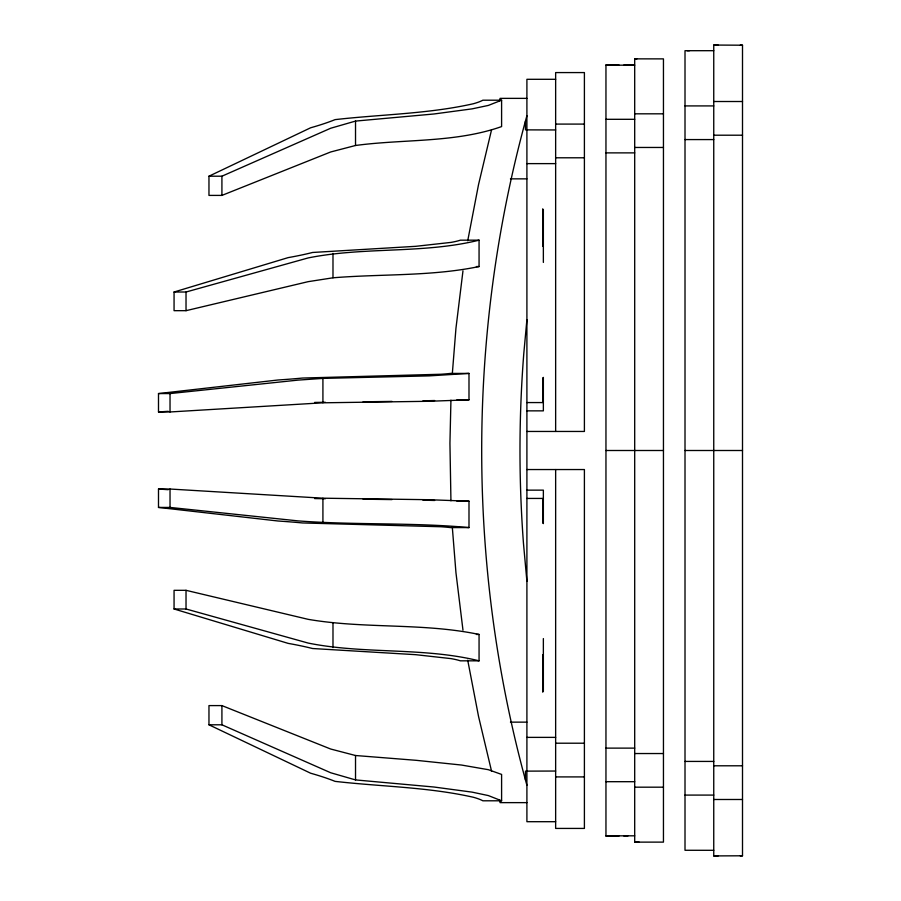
<?xml version="1.0" encoding="UTF-8"?>
<svg xmlns="http://www.w3.org/2000/svg" width="901" height="901" viewBox="0 0 901 901"><rect width="100%" height="100%" fill="white"/><g stroke="black" fill="none" stroke-linecap="round" stroke-linejoin="round"><path stroke-width="1.35" d="M450.939 400.19L449.937 443.315L450.939 500.81M452.291 374.061L455.951 328.336L462.979 270.841M526.905 319.697L523.808 353.327A1238.042 1238.042 0 0 0 523.458 543.224L526.905 581.303M467.72 240.792L478.532 184.604L491.574 129.721M526.905 115.722C466.628 333.584 466.628 567.416 526.905 785.278M499.368 100.98L500.1 98.367L526.905 98.367M501.598 100.202L488.331 105.428L472.113 108.863L433.91 113.988L355.523 121.083L330.678 128.246L221.916 176.202L208.964 176.202L208.964 195.404L221.916 195.404L330.678 151.976L355.523 145.489C403.817 138.957 455.118 142.989 501.598 126.579L501.598 100.202L482.868 100.202A101.126 16.398 0 0 1 473.419 103.728C428.054 113.977 381.157 114.359 335.093 119.63A404.481 65.593 0 0 1 310.654 127.773L208.964 176.202M479.062 240.173C423.233 254.003 364.353 246.581 308.153 257.934L186.023 292.014L174.062 292.014L174.062 310.676L186.023 310.676L308.153 281.664L332.987 277.801C381.528 273.825 431.196 276.483 479.062 266.55L479.062 240.173L460.343 240.173A99.887 10.339 0 0 1 450.95 242.403L415.699 246.322L312.568 252.471A399.943 41.39 0 0 1 288.129 257.63L174.062 292.014M468.993 373.419L429.113 375.886L322.918 378.397L298.073 380.109L170.03 393.568L158.497 393.568L158.497 411.971L170.03 411.971L322.918 402.803L429.101 401.283L468.993 399.796L468.993 373.419L450.275 373.419A99.178 3.886 0 0 1 440.916 374.253L302.499 378.048A397.341 15.554 0 0 1 278.026 379.997L158.497 393.568M158.497 411.971L168.228 411.306M740.284 855.871L742.503 855.792L742.503 45.208L713.75 45.05L713.75 855.916L742.503 855.792M434.654 400.528L422.907 400.844M555.647 79.299L526.905 79.299L526.905 821.701L555.647 821.701M610.382 835.813L605.956 835.891L628.065 835.813M713.75 855.95L718.176 855.871M314.584 402.432L325.351 402.285M392.014 401.418L363.08 401.812M619.224 65.187L605.956 65.176L605.956 835.846L614.797 835.813M636.917 842.131L634.698 842.142L634.698 58.892L636.917 58.869L634.698 58.858L663.451 58.88L663.451 842.12L634.698 842.131L639.124 842.131M687.215 50.704L713.75 50.693M689.434 50.704L685.008 50.704L685.008 850.274L713.75 850.307M605.956 65.176L634.698 65.176L623.65 65.187M713.75 101.509L742.503 101.509M685.008 105.913L713.75 105.913M634.698 113.819L663.451 113.819M605.956 119.304L634.698 119.304M555.647 124.09L584.4 124.09M555.647 129.958L525.474 129.868L525.474 121.094M713.75 135.206L742.503 135.206M685.008 139.576L713.75 139.576M634.698 147.46L663.451 147.46M605.956 152.877L634.698 152.877M555.647 157.788L584.4 157.788M526.905 163.622L555.647 163.622M510.45 178.86L526.905 178.86M476.392 266.55L479.062 266.55M456.953 399.796L468.993 399.796M526.905 402.567L542.717 402.567L542.717 377.947M526.905 410.856L543.359 410.856L543.359 377.395M526.905 431.455L584.4 431.455L584.4 72.576L555.647 72.576L555.647 431.455M605.956 450.5L663.451 450.5M685.008 450.5L742.503 450.5M526.905 469.545L584.4 469.545L584.4 828.424L555.647 828.424L555.647 469.545M158.497 489.029L170.03 489.029L322.918 498.197L429.101 499.717L468.993 501.204L468.993 527.581L450.275 527.581A99.178 3.886 0 0 0 440.916 526.747L302.499 522.952A397.341 15.554 0 0 0 278.026 521.003L158.497 507.432L158.497 489.029L168.228 489.694M526.905 490.144L543.359 490.144L543.359 523.605M526.905 498.433L542.717 498.433L542.717 523.053M456.953 501.204L468.993 501.204M158.497 507.432L170.03 507.432L298.073 520.891C354.938 525.204 412.185 522.332 468.993 527.581M186.023 590.324L174.062 590.324L174.062 608.986L288.129 643.37A399.943 41.39 0 0 1 312.568 648.517L415.699 654.678L450.95 658.608A99.887 10.339 0 0 1 460.343 660.827L479.062 660.827L479.062 634.45C422.929 622.647 364.567 629.022 308.153 619.336L186.023 590.324L186.023 608.986L308.153 643.066C364.353 654.419 423.233 646.997 479.062 660.827M174.062 608.986L186.023 608.986M476.392 634.45L479.062 634.45M221.916 705.596L208.964 705.596L208.964 724.798L310.654 773.227A404.481 65.593 0 0 1 335.093 781.37C381.157 786.641 428.043 787.023 473.408 797.272A101.126 16.398 0 0 1 482.88 800.798L501.598 800.798L501.598 774.421L488.376 769.702L461.549 765.05L416.206 760.32L355.523 755.511L330.678 749.024L221.916 705.596L221.916 724.798L330.678 772.754L355.523 779.917L433.91 787.012L472.113 792.137L488.331 795.572L501.598 800.798M510.45 722.14L526.905 722.14M208.964 724.798L221.916 724.798M526.905 737.378L555.647 737.378M555.647 743.212L584.4 743.212M605.956 748.123L634.698 748.123M634.698 753.54L663.451 753.54M685.008 761.424L713.75 761.424M713.75 765.794L742.503 765.794M555.647 771.042L525.474 771.132L525.474 779.906M555.647 776.91L584.4 776.91M605.956 781.696L634.698 781.696M634.698 787.181L663.451 787.181M685.008 795.087L713.75 795.087M713.75 799.491L742.503 799.491M526.905 802.633L500.1 802.633L499.368 800.02M605.956 835.824L619.224 835.813M623.65 835.813L634.698 835.824M605.956 65.109L614.797 65.187M325.351 498.715L314.584 498.568M363.08 499.188L392.014 499.582M713.75 45.05L718.176 45.129M422.907 500.156L434.654 500.472M740.284 45.129L742.503 45.208M491.574 771.279L478.532 716.396L467.72 660.208M462.979 630.159L455.951 572.664L452.291 526.939M543.359 209.528L543.359 262.428M543.359 638.572L543.359 691.472M542.717 208.829L542.717 246.255M542.717 654.745L542.717 692.171M355.523 121.083L355.523 145.489M355.523 755.511L355.523 779.917M332.987 253.395L332.987 277.801M332.987 623.199L332.987 647.605M322.918 378.397L322.918 402.803M322.918 498.197L322.918 522.603M221.916 176.202L221.916 195.404M186.023 292.014L186.023 310.676M170.03 393.568L170.03 411.971M170.03 489.029L170.03 507.432"/></g></svg>
